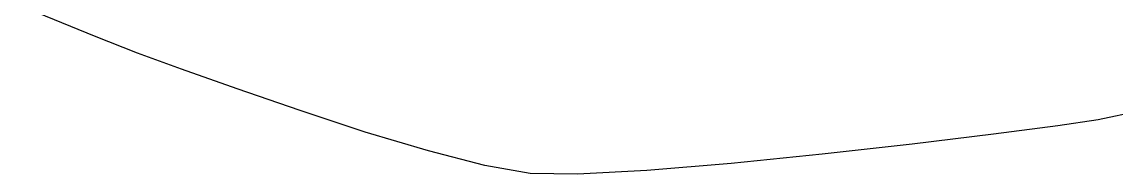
# Model space of a CAD drawing. Header units: metres. Extents: x 708868 to 711043, y 5411316 to 5413138.
# Drawn here: x 709671.66 to 709685.58, y 5411650.89 to 5411652.83 of the extents above; entities that cross this region are included whole.
import ezdxf

# ---------------------------------------------------------------- set-up
doc = ezdxf.new("R2010")
doc.units = ezdxf.units.M
for name, color, linetype in [('Rionegro 2010_Contours', 7, 'Continuous'), ('Rionegro 2014_Contours', 7, 'Continuous'), ('Rionegro 2018_Contours', 7, 'Continuous')]:
    doc.layers.add(name, color=color, linetype=linetype)

msp = doc.modelspace()

# ---------------------------------------------------------------- linework, layer by layer
at = {"layer": 'Rionegro 2010_Contours'}
msp.add_polyline3d([(709685.878, 5411651.689, 242), (709685.356, 5411651.578, 242), (709684.844, 5411651.503, 242), (709684.022, 5411651.394, 242), (709682.989, 5411651.268, 242), (709681.843, 5411651.139, 242), (709680.684, 5411651.023, 242), (709679.613, 5411650.933, 242), (709678.727, 5411650.885, 242), (709678.126, 5411650.895, 242), (709677.55, 5411650.996, 242), (709676.831, 5411651.181, 242), (709676.027, 5411651.423, 242), (709675.197, 5411651.696, 242), (709674.398, 5411651.972, 242), (709673.689, 5411652.225, 242), (709673.129, 5411652.428, 242), (709672.58, 5411652.644, 242), (709671.656, 5411653.025, 242)], dxfattribs=at)
at = {"layer": 'Rionegro 2014_Contours'}
msp.add_polyline3d([(709685.878, 5411651.689, 242), (709685.356, 5411651.578, 242), (709684.844, 5411651.503, 242), (709684.022, 5411651.394, 242), (709682.989, 5411651.268, 242), (709681.843, 5411651.139, 242), (709680.684, 5411651.023, 242), (709679.613, 5411650.933, 242), (709678.727, 5411650.885, 242), (709678.126, 5411650.895, 242), (709677.55, 5411650.996, 242), (709676.831, 5411651.181, 242), (709676.027, 5411651.423, 242), (709675.197, 5411651.696, 242), (709674.398, 5411651.972, 242), (709673.689, 5411652.225, 242), (709673.129, 5411652.428, 242), (709672.58, 5411652.644, 242), (709671.656, 5411653.025, 242)], dxfattribs=at)
at = {"layer": 'Rionegro 2018_Contours'}
msp.add_polyline3d([(709685.878, 5411651.689, 242), (709685.356, 5411651.578, 242), (709684.844, 5411651.503, 242), (709684.022, 5411651.394, 242), (709682.989, 5411651.268, 242), (709681.843, 5411651.139, 242), (709680.684, 5411651.023, 242), (709679.613, 5411650.933, 242), (709678.727, 5411650.885, 242), (709678.126, 5411650.895, 242), (709677.55, 5411650.996, 242), (709676.831, 5411651.181, 242), (709676.027, 5411651.423, 242), (709675.197, 5411651.696, 242), (709674.398, 5411651.972, 242), (709673.689, 5411652.225, 242), (709673.129, 5411652.428, 242), (709672.58, 5411652.644, 242), (709671.656, 5411653.025, 242)], dxfattribs=at)

doc.saveas('drawing.dxf')
